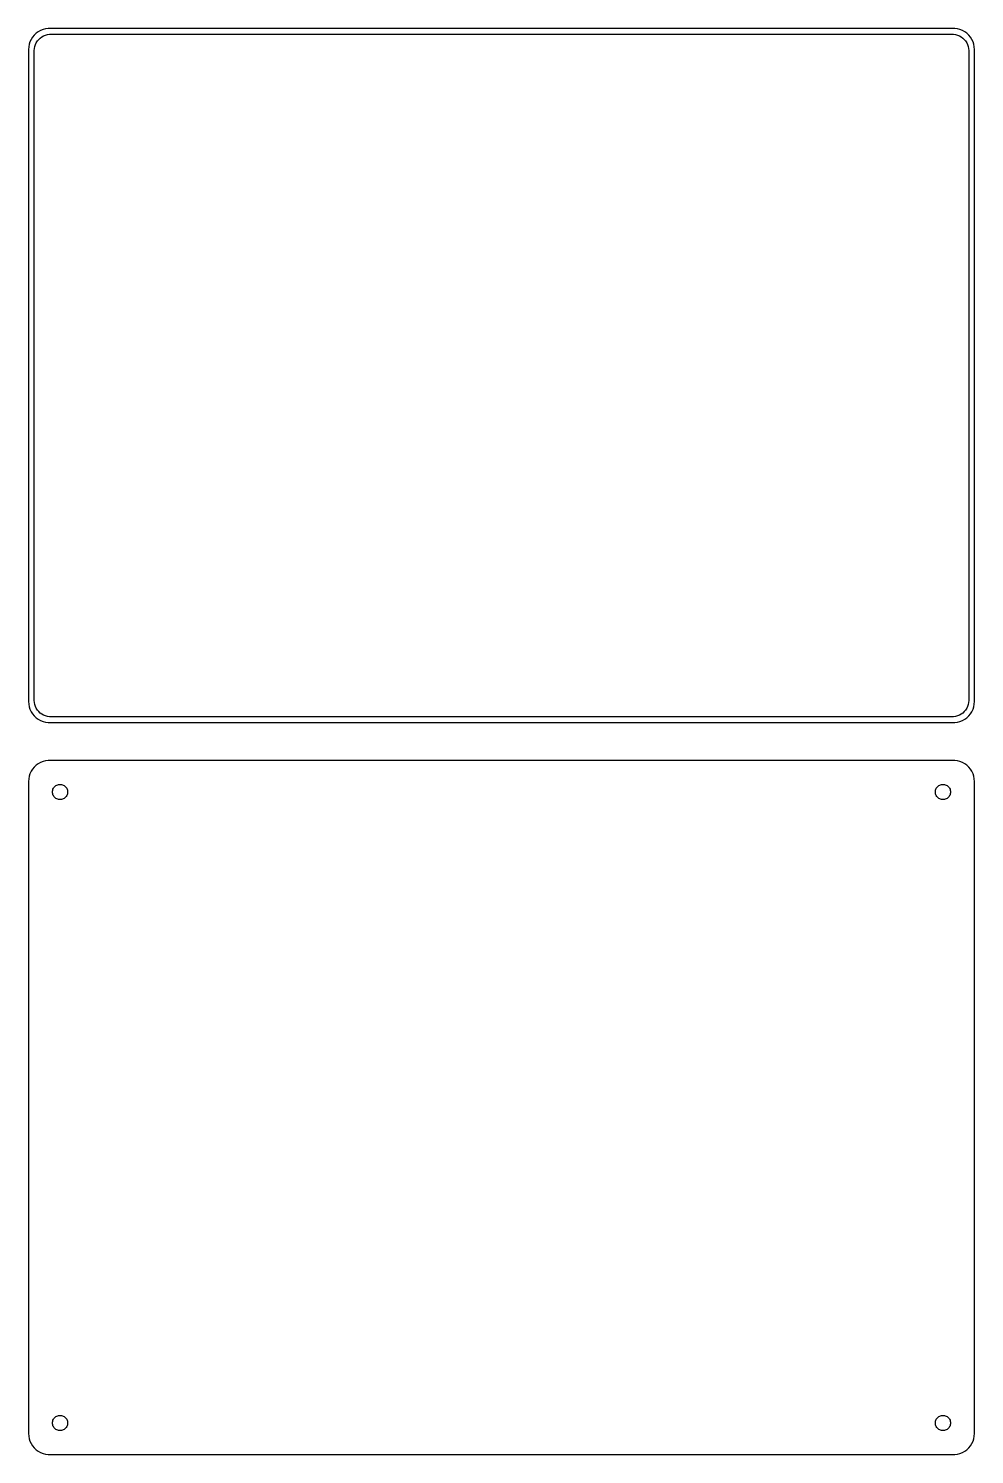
# Model space of a CAD drawing. Header units: metres. Extents: x -112 to 112, y 92 to 430.
import ezdxf

# ---------------------------------------------------------------- set-up
doc = ezdxf.new("R2010")
doc.units = ezdxf.units.M

msp = doc.modelspace()

# ---------------------------------------------------------------- linework, layer by layer
for p, q in [((-112.149, 427.341), (-112.343, 426.743)), ((-111.882, 427.909), (-112.149, 427.341)), ((-111.545, 428.439), (-111.882, 427.909)), ((-111.145, 428.923), (-111.545, 428.439)), ((-110.687, 429.353), (-111.145, 428.923)), ((-110.179, 429.722), (-110.687, 429.353)), ((-110.641, 427.114), (-110.38, 427.524)), ((-110.38, 427.524), (-110.071, 427.899)), ((-109.629, 430.024), (-110.179, 429.722)), ((-110.071, 427.899), (-109.716, 428.231)), ((-109.716, 428.231), (-109.323, 428.517)), ((-109.045, 430.255), (-109.629, 430.024)), ((-109.323, 428.517), (-108.898, 428.751)), ((-108.437, 430.411), (-109.045, 430.255)), ((-108.898, 428.751), (-108.446, 428.93)), ((-108.446, 428.93), (-107.975, 429.051)), ((-107.814, 430.49), (-108.437, 430.411)), ((-107.975, 429.051), (-107.493, 429.112)), ((107.814, 430.49), (-107.814, 430.49)), ((-107.493, 429.112), (107.493, 429.112)), ((107.493, 429.112), (107.975, 429.051)), ((108.437, 430.411), (107.814, 430.49)), ((107.975, 429.051), (108.446, 428.93)), ((109.045, 430.255), (108.437, 430.411)), ((108.446, 428.93), (108.898, 428.751)), ((108.898, 428.751), (109.323, 428.517)), ((109.629, 430.024), (109.045, 430.255)), ((109.323, 428.517), (109.716, 428.231)), ((110.179, 429.722), (109.629, 430.024)), ((109.716, 428.231), (110.071, 427.899)), ((110.071, 427.899), (110.38, 427.524)), ((110.687, 429.353), (110.179, 429.722)), ((110.38, 427.524), (110.641, 427.114)), ((111.145, 428.923), (110.687, 429.353)), ((111.545, 428.439), (111.145, 428.923)), ((111.882, 427.909), (111.545, 428.439)), ((112.149, 427.341), (111.882, 427.909)), ((112.343, 426.743), (112.149, 427.341)), ((-112.461, 426.127), (-112.5, 425.5)), ((-112.5, 425.5), (-112.5, 270.5)), ((-112.343, 426.743), (-112.461, 426.127)), ((-111.119, 425.25), (-111.089, 425.735)), ((-111.119, 270.75), (-111.119, 425.25)), ((-111.089, 425.735), (-110.998, 426.212)), ((-110.998, 426.212), (-110.848, 426.674)), ((-110.848, 426.674), (-110.641, 427.114)), ((110.641, 427.114), (110.848, 426.674)), ((110.848, 426.674), (110.998, 426.212)), ((110.998, 426.212), (111.089, 425.735)), ((111.089, 425.735), (111.119, 425.25)), ((111.119, 425.25), (111.119, 270.75)), ((112.461, 426.127), (112.343, 426.743)), ((112.5, 425.5), (112.461, 426.127)), ((112.5, 270.5), (112.5, 425.5)), ((-112.5, 270.5), (-112.461, 269.873)), ((-112.461, 269.873), (-112.343, 269.257)), ((-112.343, 269.257), (-112.149, 268.659)), ((-112.149, 268.659), (-111.882, 268.091)), ((-111.882, 268.091), (-111.545, 267.561)), ((-111.089, 270.265), (-111.119, 270.75)), ((-110.998, 269.788), (-111.089, 270.265)), ((-110.848, 269.326), (-110.998, 269.788)), ((-110.641, 268.886), (-110.848, 269.326)), ((-110.38, 268.476), (-110.641, 268.886)), ((-110.071, 268.101), (-110.38, 268.476)), ((-109.716, 267.769), (-110.071, 268.101)), ((110.071, 268.101), (109.716, 267.769)), ((110.38, 268.476), (110.071, 268.101)), ((110.641, 268.886), (110.38, 268.476)), ((110.848, 269.326), (110.641, 268.886)), ((110.998, 269.788), (110.848, 269.326)), ((111.089, 270.265), (110.998, 269.788)), ((111.119, 270.75), (111.089, 270.265)), ((111.545, 267.561), (111.882, 268.091)), ((111.882, 268.091), (112.149, 268.659)), ((112.149, 268.659), (112.343, 269.257)), ((112.343, 269.257), (112.461, 269.873)), ((112.461, 269.873), (112.5, 270.5)), ((-111.545, 267.561), (-111.145, 267.077)), ((-111.145, 267.077), (-110.687, 266.647)), ((-110.687, 266.647), (-110.179, 266.278)), ((-110.179, 266.278), (-109.629, 265.976)), ((-109.323, 267.483), (-109.716, 267.769)), ((-109.629, 265.976), (-109.045, 265.745)), ((-108.898, 267.249), (-109.323, 267.483)), ((-109.045, 265.745), (-108.437, 265.589)), ((-108.446, 267.07), (-108.898, 267.249)), ((-107.975, 266.949), (-108.446, 267.07)), ((-108.437, 265.589), (-107.814, 265.51)), ((-107.493, 266.888), (-107.975, 266.949)), ((-107.814, 265.51), (107.814, 265.51)), ((107.493, 266.888), (-107.493, 266.888)), ((107.975, 266.949), (107.493, 266.888)), ((107.814, 265.51), (108.437, 265.589)), ((108.446, 267.07), (107.975, 266.949)), ((108.437, 265.589), (109.045, 265.745)), ((108.898, 267.249), (108.446, 267.07)), ((109.323, 267.483), (108.898, 267.249)), ((109.045, 265.745), (109.629, 265.976)), ((109.716, 267.769), (109.323, 267.483)), ((109.629, 265.976), (110.179, 266.278)), ((110.179, 266.278), (110.687, 266.647)), ((110.687, 266.647), (111.145, 267.077)), ((111.145, 267.077), (111.545, 267.561)), ((-111.545, 254.439), (-111.882, 253.909)), ((-111.145, 254.923), (-111.545, 254.439)), ((-110.687, 255.353), (-111.145, 254.923)), ((-110.179, 255.722), (-110.687, 255.353)), ((-109.629, 256.024), (-110.179, 255.722)), ((-109.045, 256.255), (-109.629, 256.024)), ((-108.437, 256.411), (-109.045, 256.255)), ((-107.814, 256.49), (-108.437, 256.411)), ((107.814, 256.49), (-107.814, 256.49)), ((108.437, 256.411), (107.814, 256.49)), ((109.045, 256.255), (108.437, 256.411)), ((109.629, 256.024), (109.045, 256.255)), ((110.179, 255.722), (109.629, 256.024)), ((110.687, 255.353), (110.179, 255.722)), ((111.145, 254.923), (110.687, 255.353)), ((111.545, 254.439), (111.145, 254.923)), ((111.882, 253.909), (111.545, 254.439)), ((-112.461, 252.127), (-112.5, 251.5)), ((-112.5, 251.5), (-112.5, 96.5)), ((-112.343, 252.743), (-112.461, 252.127)), ((-112.149, 253.341), (-112.343, 252.743)), ((-111.882, 253.909), (-112.149, 253.341)), ((112.149, 253.341), (111.882, 253.909)), ((112.343, 252.743), (112.149, 253.341)), ((112.461, 252.127), (112.343, 252.743)), ((112.5, 251.5), (112.461, 252.127)), ((112.5, 96.5), (112.5, 251.5)), ((-106.8, 249), (-106.786, 249.226)), ((-106.786, 248.774), (-106.8, 249)), ((-106.786, 249.226), (-106.743, 249.448)), ((-106.743, 248.552), (-106.786, 248.774)), ((-106.743, 249.448), (-106.674, 249.663)), ((-106.674, 248.337), (-106.743, 248.552)), ((-106.674, 249.663), (-106.577, 249.867)), ((-106.577, 248.133), (-106.674, 248.337)), ((-106.577, 249.867), (-106.456, 250.058)), ((-106.456, 247.942), (-106.577, 248.133)), ((-106.456, 250.058), (-106.312, 250.232)), ((-106.312, 247.768), (-106.456, 247.942)), ((-106.312, 250.232), (-106.147, 250.387)), ((-106.147, 247.613), (-106.312, 247.768)), ((-106.147, 250.387), (-105.964, 250.52)), ((-105.964, 247.48), (-106.147, 247.613)), ((-105.964, 250.52), (-105.766, 250.629)), ((-105.766, 247.371), (-105.964, 247.48)), ((-105.766, 250.629), (-105.556, 250.712)), ((-105.556, 250.712), (-105.337, 250.768)), ((-105.337, 250.768), (-105.113, 250.796)), ((-105.113, 250.796), (-104.887, 250.796)), ((-104.887, 250.796), (-104.663, 250.768)), ((-104.663, 250.768), (-104.444, 250.712)), ((-104.444, 250.712), (-104.234, 250.629)), ((-104.234, 250.629), (-104.036, 250.52)), ((-104.036, 247.48), (-104.234, 247.371)), ((-104.036, 250.52), (-103.853, 250.387)), ((-103.853, 247.613), (-104.036, 247.48)), ((-103.853, 250.387), (-103.688, 250.232)), ((-103.688, 247.768), (-103.853, 247.613)), ((-103.688, 250.232), (-103.544, 250.058)), ((-103.544, 247.942), (-103.688, 247.768)), ((-103.544, 250.058), (-103.423, 249.867)), ((-103.423, 248.133), (-103.544, 247.942)), ((-103.423, 249.867), (-103.326, 249.663)), ((-103.326, 248.337), (-103.423, 248.133)), ((-103.326, 249.663), (-103.257, 249.448)), ((-103.257, 248.552), (-103.326, 248.337)), ((-103.257, 249.448), (-103.214, 249.226)), ((-103.214, 248.774), (-103.257, 248.552)), ((-103.214, 249.226), (-103.2, 249)), ((-103.2, 249), (-103.214, 248.774)), ((103.2, 249), (103.214, 249.226)), ((103.214, 248.774), (103.2, 249)), ((103.214, 249.226), (103.257, 249.448)), ((103.257, 248.552), (103.214, 248.774)), ((103.257, 249.448), (103.326, 249.663)), ((103.326, 248.337), (103.257, 248.552)), ((103.326, 249.663), (103.423, 249.867)), ((103.423, 248.133), (103.326, 248.337)), ((103.423, 249.867), (103.544, 250.058)), ((103.544, 247.942), (103.423, 248.133)), ((103.544, 250.058), (103.688, 250.232)), ((103.688, 247.768), (103.544, 247.942)), ((103.688, 250.232), (103.853, 250.387)), ((103.853, 247.613), (103.688, 247.768)), ((103.853, 250.387), (104.036, 250.52)), ((104.036, 247.48), (103.853, 247.613)), ((104.036, 250.52), (104.234, 250.629)), ((104.234, 247.371), (104.036, 247.48)), ((104.234, 250.629), (104.444, 250.712)), ((104.444, 250.712), (104.663, 250.768)), ((104.663, 250.768), (104.887, 250.796)), ((104.887, 250.796), (105.113, 250.796)), ((105.113, 250.796), (105.337, 250.768)), ((105.337, 250.768), (105.556, 250.712)), ((105.556, 250.712), (105.766, 250.629)), ((105.766, 250.629), (105.964, 250.52)), ((105.964, 247.48), (105.766, 247.371)), ((105.964, 250.52), (106.147, 250.387)), ((106.147, 247.613), (105.964, 247.48)), ((106.147, 250.387), (106.312, 250.232)), ((106.312, 247.768), (106.147, 247.613)), ((106.312, 250.232), (106.456, 250.058)), ((106.456, 247.942), (106.312, 247.768)), ((106.456, 250.058), (106.577, 249.867)), ((106.577, 248.133), (106.456, 247.942)), ((106.577, 249.867), (106.674, 249.663)), ((106.674, 248.337), (106.577, 248.133)), ((106.674, 249.663), (106.743, 249.448)), ((106.743, 248.552), (106.674, 248.337)), ((106.743, 249.448), (106.786, 249.226)), ((106.786, 248.774), (106.743, 248.552)), ((106.786, 249.226), (106.8, 249)), ((106.8, 249), (106.786, 248.774)), ((-105.556, 247.288), (-105.766, 247.371)), ((-105.337, 247.232), (-105.556, 247.288)), ((-105.113, 247.204), (-105.337, 247.232)), ((-104.887, 247.204), (-105.113, 247.204)), ((-104.663, 247.232), (-104.887, 247.204)), ((-104.444, 247.288), (-104.663, 247.232)), ((-104.234, 247.371), (-104.444, 247.288)), ((104.444, 247.288), (104.234, 247.371)), ((104.663, 247.232), (104.444, 247.288)), ((104.887, 247.204), (104.663, 247.232)), ((105.113, 247.204), (104.887, 247.204)), ((105.337, 247.232), (105.113, 247.204)), ((105.556, 247.288), (105.337, 247.232)), ((105.766, 247.371), (105.556, 247.288)), ((-106.8, 99), (-106.786, 99.2256)), ((-106.786, 98.7744), (-106.8, 99)), ((-106.786, 99.2256), (-106.743, 99.4476)), ((-106.743, 98.5524), (-106.786, 98.7744)), ((-106.743, 99.4476), (-106.674, 99.6626)), ((-106.674, 98.3374), (-106.743, 98.5524)), ((-106.674, 99.6626), (-106.577, 99.8672)), ((-106.577, 98.1328), (-106.674, 98.3374)), ((-106.577, 99.8672), (-106.456, 100.058)), ((-106.456, 100.058), (-106.312, 100.232)), ((-106.312, 100.232), (-106.147, 100.387)), ((-106.147, 100.387), (-105.964, 100.52)), ((-105.964, 100.52), (-105.766, 100.629)), ((-105.766, 100.629), (-105.556, 100.712)), ((-105.556, 100.712), (-105.337, 100.768)), ((-105.337, 100.768), (-105.113, 100.796)), ((-105.113, 100.796), (-104.887, 100.796)), ((-104.887, 100.796), (-104.663, 100.768)), ((-104.663, 100.768), (-104.444, 100.712)), ((-104.444, 100.712), (-104.234, 100.629)), ((-104.234, 100.629), (-104.036, 100.52)), ((-104.036, 100.52), (-103.853, 100.387)), ((-103.853, 100.387), (-103.688, 100.232)), ((-103.688, 100.232), (-103.544, 100.058)), ((-103.544, 100.058), (-103.423, 99.8672)), ((-103.423, 99.8672), (-103.326, 99.6626)), ((-103.326, 98.3374), (-103.423, 98.1328)), ((-103.326, 99.6626), (-103.257, 99.4476)), ((-103.257, 98.5524), (-103.326, 98.3374)), ((-103.257, 99.4476), (-103.214, 99.2256)), ((-103.214, 98.7744), (-103.257, 98.5524)), ((-103.214, 99.2256), (-103.2, 99)), ((-103.2, 99), (-103.214, 98.7744)), ((103.2, 99), (103.214, 99.2256)), ((103.214, 98.7744), (103.2, 99)), ((103.214, 99.2256), (103.257, 99.4476)), ((103.257, 98.5524), (103.214, 98.7744)), ((103.257, 99.4476), (103.326, 99.6626)), ((103.326, 98.3374), (103.257, 98.5524)), ((103.326, 99.6626), (103.423, 99.8672)), ((103.423, 98.1328), (103.326, 98.3374)), ((103.423, 99.8672), (103.544, 100.058)), ((103.544, 100.058), (103.688, 100.232)), ((103.688, 100.232), (103.853, 100.387)), ((103.853, 100.387), (104.036, 100.52)), ((104.036, 100.52), (104.234, 100.629)), ((104.234, 100.629), (104.444, 100.712)), ((104.444, 100.712), (104.663, 100.768)), ((104.663, 100.768), (104.887, 100.796)), ((104.887, 100.796), (105.113, 100.796)), ((105.113, 100.796), (105.337, 100.768)), ((105.337, 100.768), (105.556, 100.712)), ((105.556, 100.712), (105.766, 100.629)), ((105.766, 100.629), (105.964, 100.52)), ((105.964, 100.52), (106.147, 100.387)), ((106.147, 100.387), (106.312, 100.232)), ((106.312, 100.232), (106.456, 100.058)), ((106.456, 100.058), (106.577, 99.8672)), ((106.577, 99.8672), (106.674, 99.6626)), ((106.674, 98.3374), (106.577, 98.1328)), ((106.674, 99.6626), (106.743, 99.4476)), ((106.743, 98.5524), (106.674, 98.3374)), ((106.743, 99.4476), (106.786, 99.2256)), ((106.786, 98.7744), (106.743, 98.5524)), ((106.786, 99.2256), (106.8, 99)), ((106.8, 99), (106.786, 98.7744)), ((-112.5, 96.5), (-112.461, 95.8733)), ((-112.461, 95.8733), (-112.343, 95.2566)), ((-112.343, 95.2566), (-112.149, 94.6594)), ((-106.456, 97.942), (-106.577, 98.1328)), ((-106.312, 97.7678), (-106.456, 97.942)), ((-106.147, 97.6131), (-106.312, 97.7678)), ((-105.964, 97.4802), (-106.147, 97.6131)), ((-105.766, 97.3713), (-105.964, 97.4802)), ((-105.556, 97.2881), (-105.766, 97.3713)), ((-105.337, 97.2319), (-105.556, 97.2881)), ((-105.113, 97.2036), (-105.337, 97.2319)), ((-104.887, 97.2036), (-105.113, 97.2036)), ((-104.663, 97.2319), (-104.887, 97.2036)), ((-104.444, 97.2881), (-104.663, 97.2319)), ((-104.234, 97.3713), (-104.444, 97.2881)), ((-104.036, 97.4802), (-104.234, 97.3713)), ((-103.853, 97.6131), (-104.036, 97.4802)), ((-103.688, 97.7678), (-103.853, 97.6131)), ((-103.544, 97.942), (-103.688, 97.7678)), ((-103.423, 98.1328), (-103.544, 97.942)), ((103.544, 97.942), (103.423, 98.1328)), ((103.688, 97.7678), (103.544, 97.942)), ((103.853, 97.6131), (103.688, 97.7678)), ((104.036, 97.4802), (103.853, 97.6131)), ((104.234, 97.3713), (104.036, 97.4802)), ((104.444, 97.2881), (104.234, 97.3713)), ((104.663, 97.2319), (104.444, 97.2881)), ((104.887, 97.2036), (104.663, 97.2319)), ((105.113, 97.2036), (104.887, 97.2036)), ((105.337, 97.2319), (105.113, 97.2036)), ((105.556, 97.2881), (105.337, 97.2319)), ((105.766, 97.3713), (105.556, 97.2881)), ((105.964, 97.4802), (105.766, 97.3713)), ((106.147, 97.6131), (105.964, 97.4802)), ((106.312, 97.7678), (106.147, 97.6131)), ((106.456, 97.942), (106.312, 97.7678)), ((106.577, 98.1328), (106.456, 97.942)), ((112.149, 94.6594), (112.343, 95.2566)), ((112.343, 95.2566), (112.461, 95.8733)), ((112.461, 95.8733), (112.5, 96.5)), ((-112.149, 94.6594), (-111.882, 94.0912)), ((-111.882, 94.0912), (-111.545, 93.5611)), ((-111.545, 93.5611), (-111.145, 93.0773)), ((-111.145, 93.0773), (-110.687, 92.6474)), ((-110.687, 92.6474), (-110.179, 92.2784)), ((-110.179, 92.2784), (-109.629, 91.9759)), ((-109.629, 91.9759), (-109.045, 91.7447)), ((-109.045, 91.7447), (-108.437, 91.5886)), ((-108.437, 91.5886), (-107.814, 91.5099)), ((107.814, 91.5099), (108.437, 91.5886)), ((108.437, 91.5886), (109.045, 91.7447)), ((109.045, 91.7447), (109.629, 91.9759)), ((109.629, 91.9759), (110.179, 92.2784)), ((110.179, 92.2784), (110.687, 92.6474)), ((110.687, 92.6474), (111.145, 93.0773)), ((111.145, 93.0773), (111.545, 93.5611)), ((111.545, 93.5611), (111.882, 94.0912)), ((111.882, 94.0912), (112.149, 94.6594)), ((-107.814, 91.5099), (107.814, 91.5099))]:
    msp.add_line(p, q)

doc.saveas('drawing.dxf')
